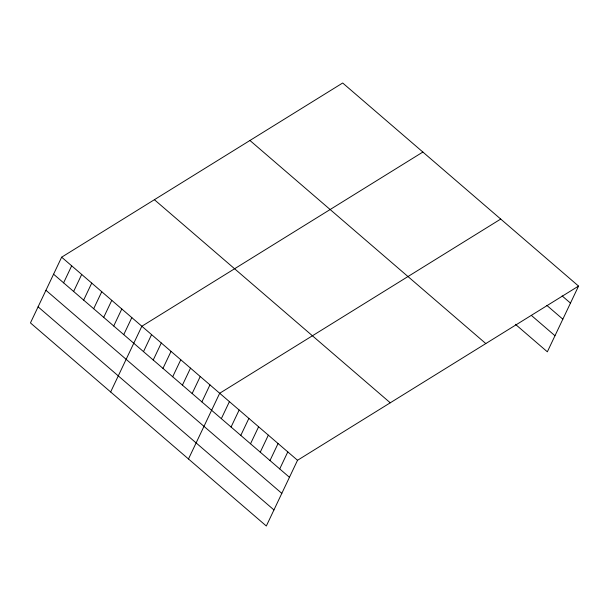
<?xml version="1.0" encoding="UTF-8"?>
<svg xmlns="http://www.w3.org/2000/svg" width="609" height="609" viewBox="0 0 609 609"><rect width="100%" height="100%" fill="white"/><g stroke="black" fill="none" stroke-linecap="round" stroke-linejoin="round"><path stroke-width="0.91" d="M61.654 257.188L30.45 322.915L266.323 526.001L297.527 460.282L578.55 286.085L342.677 82.999L61.654 257.188L297.527 460.282M63.602 282.835L71.679 265.821M73.628 291.467L81.705 274.453M83.654 300.1L91.731 283.086M93.679 308.725L101.756 291.719M103.705 317.358L111.782 300.351M113.723 325.99L121.808 308.976M123.749 334.623L131.826 317.609M110.648 391.96L141.851 326.241L422.874 152.044M143.503 351.629L151.58 334.623M153.232 360.01L161.309 342.996M162.961 368.384L171.045 351.378M172.697 376.765L180.774 359.752M182.426 385.139L190.503 368.125M192.155 393.521L200.232 376.507M201.883 401.894L209.96 384.88M188.486 458.98L219.689 393.262L500.712 219.065M221.341 418.649L229.418 401.636M231.07 427.031L239.147 410.017M240.799 435.405L248.875 418.391M250.527 443.786L258.612 426.772M260.264 452.16L268.341 435.146M269.993 460.541L278.069 443.527M279.721 468.915L287.798 451.901M578.55 286.085L547.346 351.812L515.374 324.285M562.13 295.921L570.473 303.099M546.852 305.413L562.838 319.177M531.345 315.386L554.974 335.734M249.941 140.481L485.815 343.567M154.397 199.706L390.262 402.8M53.577 274.202L289.45 477.296M45.949 290.28L281.815 493.366M38.085 306.837L273.951 509.931"/></g></svg>
